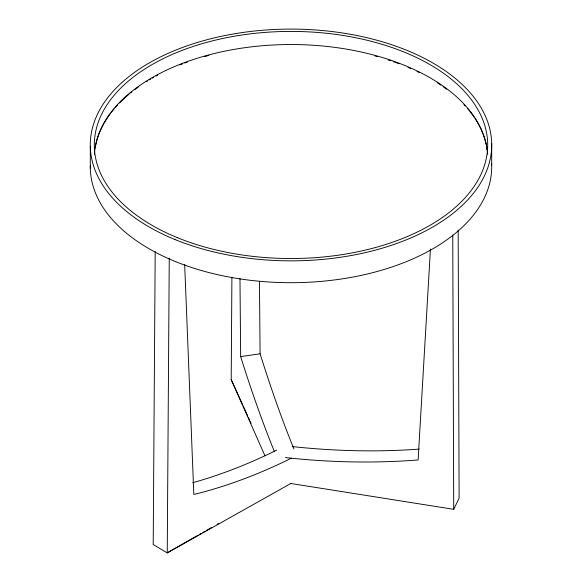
<?xml version="1.0" encoding="UTF-8"?>
<svg xmlns="http://www.w3.org/2000/svg" width="582" height="582" viewBox="0 0 582 582"><rect width="100%" height="100%" fill="white"/><g stroke="black" fill="none" stroke-linecap="round" stroke-linejoin="round"><path stroke-width="0.87" d="M155.198 251.57L153.204 544.548L167.252 552.9L290.789 483.504M167.252 552.9L169.253 258.11M264.963 455.779L231.207 379.624L231.905 277.134M430.447 248.965L418.116 459.962A649.425 510.909 25.8 0 1 285.442 457.568M290.338 483.416L453.713 509.323L459.111 498.17L458.172 230.137M167.332 552.776L198.091 535.185M199.67 534.283L201.248 533.381M202.82 532.479L205.191 531.126M206.763 530.224L211.499 527.518M217.021 524.36L218.599 523.458M239.973 278.545L240.657 356.606L260.096 353.812A649.425 133.802 81.8 0 0 293.932 448.998M231.207 379.624L242.447 404.315M243.196 405.96L247.692 415.839M248.441 417.483L249.569 419.949M250.318 421.594L251.068 423.245M184.676 264.606L193.835 494.467A649.425 377.107 -59.3 0 0 291.415 458.15M259.463 281.193L260.096 353.812M452.752 234.932L453.713 509.323M491.695 143.609L491.695 165.455M90.305 146.329L90.305 168.183M486.356 147.064A196.687 113.555 0 0 1 486.821 149.596M94.422 154.317A196.687 113.555 0 0 1 290.891 44.523A196.687 113.555 0 0 1 487.571 154.201M491.637 163.724A200.71 115.876 0 0 1 292.608 282.692A200.71 115.876 0 0 1 90.305 165.586M95.164 148.083A196.687 113.555 0 0 1 103.24 124.81M104.069 123.297A196.687 113.555 0 0 1 110.391 113.665M111.424 112.304A196.687 113.555 0 0 1 114.145 108.936M115.287 107.597A196.687 113.555 0 0 1 117.659 104.964M119.521 103.007A196.687 113.555 0 0 1 129.139 94.109M130.528 92.967A196.687 113.555 0 0 1 131.859 91.891M134.595 89.774A196.687 113.555 0 0 1 138.851 86.66M146.191 81.778A196.687 113.555 0 0 1 147.668 80.862M149.159 79.952A196.687 113.555 0 0 1 150.673 79.057M152.2 78.17A196.687 113.555 0 0 1 153.75 77.29M156.092 75.987A196.687 113.555 0 0 1 157.678 75.136M179.911 64.915A196.687 113.555 0 0 1 182.348 63.969M184.821 63.038A196.687 113.555 0 0 1 187.309 62.129M204.464 56.65A196.687 113.555 0 0 1 208.894 55.436M374.852 55.908A196.687 113.555 0 0 1 377.383 56.607M388.187 59.902A196.687 113.555 0 0 1 390.733 60.746M393.257 61.619A196.687 113.555 0 0 1 399.063 63.744M408.062 67.374A196.687 113.555 0 0 1 410.536 68.443M416.974 71.419A196.687 113.555 0 0 1 419.331 72.568M437.147 82.629A196.687 113.555 0 0 1 440.916 85.118M443.12 86.638A196.687 113.555 0 0 1 446.678 89.228M463.978 104.571A196.687 113.555 0 0 1 465.185 105.888M467.521 108.536A196.687 113.555 0 0 1 469.187 110.551M469.732 111.22A196.687 113.555 0 0 1 474.032 117.055M475.021 118.539A196.687 113.555 0 0 1 476.891 121.514M477.335 122.264A196.687 113.555 0 0 1 482.565 132.885M482.893 133.715A196.687 113.555 0 0 1 486.181 144.583M486.356 145.427A196.687 113.555 0 0 1 487.076 149.654M274.493 451.792A649.425 133.802 81.8 0 1 240.657 356.606M419.295 449.122A649.425 510.909 25.8 0 1 292.586 446.605M276.617 450.17A649.425 377.107 -59.3 0 1 192.555 482.776M177.27 237.616A196.687 113.555 0 0 0 486.836 155.51A196.687 113.555 0 0 0 208.894 41.78A196.687 113.555 0 0 0 177.27 237.616M174.942 239.515A200.71 115.876 0 0 0 490.844 155.729A200.71 115.876 0 0 0 207.214 39.671A200.71 115.876 0 0 0 174.942 239.515"/></g></svg>
